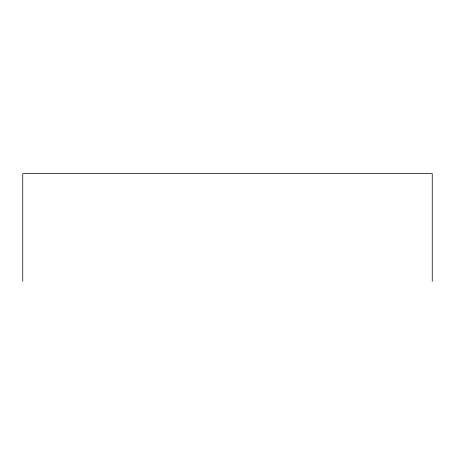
<?xml version="1.0" encoding="UTF-8"?>
<svg xmlns="http://www.w3.org/2000/svg" width="455" height="455" viewBox="0 0 455 455"><rect width="100%" height="100%" fill="white"/><g stroke="black" fill="none" stroke-linecap="round" stroke-linejoin="round"><path stroke-width="0.68" d="M432.25 281.338L432.25 173.662L22.75 173.662L22.75 281.338"/></g></svg>
